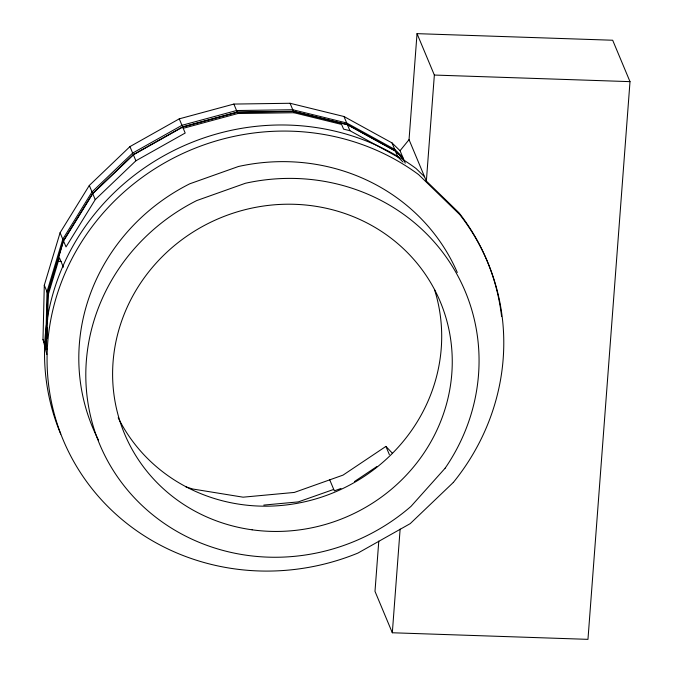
<?xml version="1.0" encoding="UTF-8"?>
<svg xmlns="http://www.w3.org/2000/svg" width="673" height="673" viewBox="0 0 673 673"><rect width="100%" height="100%" fill="white"/><g stroke="black" fill="none" stroke-linecap="round" stroke-linejoin="round"><path stroke-width="1.01" d="M46.832 354.402L42.996 339.377L44.292 285.234L60.09 232.732L89.307 185.454L129.956 146.605L179.262 118.843L233.868 104.071L290.055 103.272L343.987 116.513L391.997 142.895L400.048 150.718L405.264 163.203M47.203 338.426L47.455 328.012M47.657 319.683L48.254 294.698L59.392 257.675L63.388 267.231M378.79 541.084L374.996 591.357L392.317 632.763L587.966 639.35L630.004 81.643L612.682 40.237L417.033 33.65L409.041 139.664L426.362 181.071L458.994 212.786A230.09 218.195 -22.7 0 1 501.578 316.327M392.317 632.763L400.132 529.079M426.362 181.071L434.354 75.056L417.033 33.65M179.262 118.843L185.193 133.027L135.887 160.788L95.238 199.629L66.021 246.915L60.09 232.732M400.048 150.718L409.041 139.664M392.292 453.148L385.923 446.401L343.037 475.113L294.32 492.434L243.071 497.179L192.806 489.019A198.114 187.876 -22.7 0 1 185.807 486.789M354.503 481.523L376.804 466.591M340.992 488.489L334.338 490.853L329.728 479.849M333.732 489.414L298.274 501.898L263.766 505.087M183.216 128.307L237.821 113.527L294.008 112.728L341.606 124.421L343.583 129.14L349.918 130.697L397.928 157.078L403.051 162.058M434.354 75.056L630.004 81.643M58.282 261.351L61.336 261.461M424.579 176.797L416.04 168.494A230.09 218.195 -22.7 0 0 137.216 173.07A230.09 218.195 -22.7 0 0 60.73 434.06M402.748 157.188L394.706 149.364L346.696 122.982L292.755 109.741L236.576 110.532L181.962 125.313L132.657 153.074L92.016 191.914L62.799 239.201L47.001 291.703L45.705 345.846L46.723 349.851M403.396 158.735L395.345 150.912L347.344 124.53L293.403 111.289L237.224 112.08L182.61 126.861L133.304 154.622L92.664 193.462L63.439 240.749L47.648 293.251L46.353 347.394L46.858 349.396M403.489 158.946L395.438 151.122L347.428 124.741L293.495 111.499L237.308 112.29L182.703 127.071L133.397 154.832L92.748 193.673L63.531 240.959L47.733 293.462L46.437 347.605L42.996 339.377M391.997 142.895L397.928 157.078M343.987 116.513L349.918 130.697M290.055 103.272L294.008 112.728M385.923 446.401L389.373 454.654M233.868 104.071L237.821 113.527M129.956 146.605L135.887 160.788M89.307 185.454L95.238 199.629M44.292 285.234L48.254 294.698M434.447 289.382A171.119 162.277 -22.7 0 1 332.723 492.998A171.119 162.277 -22.7 0 1 118.187 417.756M98.46 440.016A198.114 187.876 -22.7 0 1 189.727 183.813L238.452 166.492A198.114 187.876 -22.7 0 1 457.287 272.489M445.131 468.206L411.01 506.365A198.114 187.876 -22.7 0 1 118.162 477.838A198.114 187.876 -22.7 0 1 196.735 200.562L245.46 183.249A198.114 187.876 -22.7 0 1 446.704 257.809A198.114 187.876 -22.7 0 1 445.131 468.206M453.333 482.432L410.219 523.636L357.918 553.08A230.09 218.195 -22.7 0 1 49.768 325.564A230.09 218.195 -22.7 0 1 418.589 174.585L459.752 214.594A230.09 218.195 -22.7 0 1 453.333 482.432M252.114 529.811A171.119 162.277 -22.7 0 0 442.304 306.854A171.119 162.277 -22.7 0 0 152.88 266.819A171.119 162.277 -22.7 0 0 252.114 529.811"/></g></svg>
